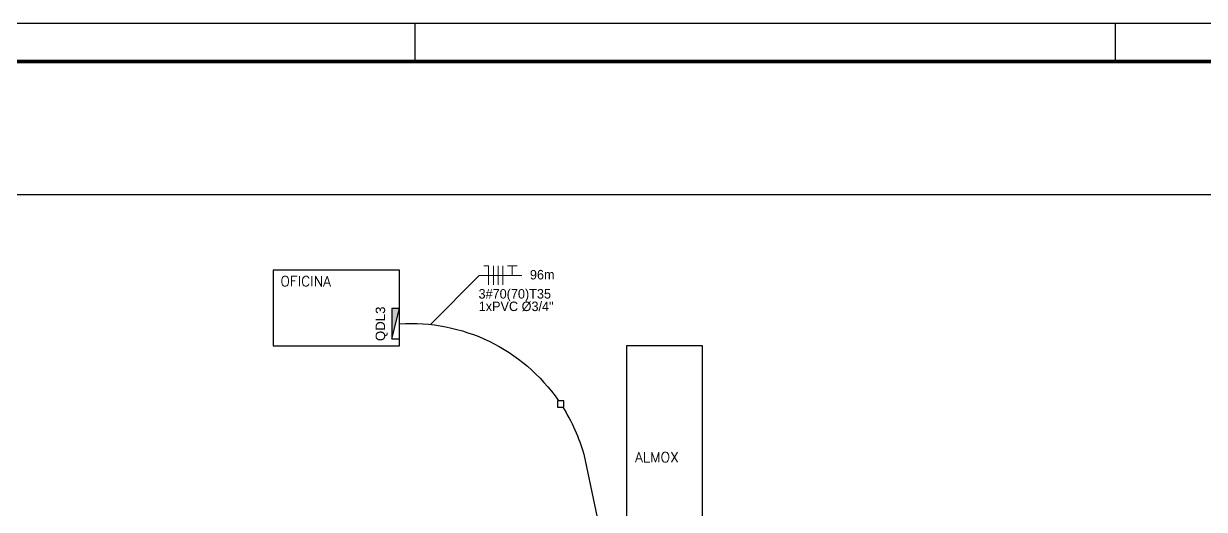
# Model space of a CAD drawing. Header units: millimetres. Extents: x 41808 to 42649, y -1673 to -1079.
# Drawn here: x 42175.4 to 42487.1, y -1207.5 to -1079.3 of the extents above; entities that cross this region are included whole.
import ezdxf
from ezdxf.enums import TextEntityAlignment as Align

# ---------------------------------------------------------------- set-up
doc = ezdxf.new("R2010")
doc.units = ezdxf.units.MM
doc.header["$LTSCALE"] = 0.5
doc.linetypes.add('CONTINU', pattern=[0])
doc.layers.add('Alimentadores', color=7, linetype='Continuous', lineweight=25)
doc.layers.add('FIAÇÃO T', color=18, linetype='CONTINU', lineweight=5)
for name, color, linetype in [('ARQ-FOLHA', 7, 'Continuous'), ('Blocos', 7, 'Continuous'), ('Caixas', 7, 'Continuous'), ('QDs e CCMs', 7, 'Continuous')]:
    doc.layers.add(name, color=color, linetype=linetype)
doc.styles.add('cotas', font='GOTHIC.TTF')
doc.styles.get("Standard").update_dxf_attribs({"font": 'arial.ttf'})
doc.styles.add('VERT', font='romans.shx', dxfattribs={"height": 1.5})

# ---------------------------------------------------------------- blocks, each defined once
blk = doc.blocks.new('QDL')
at = {"layer": 'QDs e CCMs'}
h = blk.add_hatch(color=256, dxfattribs=at)
h.dxf.hatch_style = 1
h.paths.add_polyline_path([(42607.71, -897.82), (42595.71, -897.82), (42607.71, -900.82)])
for p, q in [((42607.71, -897.82), (42595.71, -897.82)), ((42595.71, -897.82), (42595.71, -900.82)), ((42595.71, -897.82), (42607.71, -900.82)), ((42607.71, -900.82), (42607.71, -897.82)), ((42595.71, -900.82), (42607.71, -900.82))]:
    blk.add_line(p, q, dxfattribs=at)
blk.add_attdef('QDL1', text='', height=3, dxfattribs=at).set_placement((42601.71, -897.82), align=Align.BOTTOM_CENTER)
blk = doc.blocks.new('FOLHA A1')
at = {"layer": 'ARQ-FOLHA'}
for p, q in [((841, 0), (0, 0)), ((471, -10), (471, 0)), ((656, -10), (656, 0))]:
    blk.add_line(p, q, dxfattribs=at)
at = {"layer": 'ARQ-FOLHA', "const_width": 1}
blk.add_lwpolyline([(25, -10), (25, -584), (831, -584), (831, -10), (25, -10)], dxfattribs=at)
blk = doc.blocks.new('*U35')
at = {"layer": 'FIAÇÃO T'}
for p, q in [((1, 1), (0.5, 1)), ((0.5, 0), (3.5, 0)), ((1, -1), (1, 1)), ((1.5, -1), (1.5, 1)), ((2, -1), (2, 1)), ((2.5, -1), (2.5, 1))]:
    blk.add_line(p, q, dxfattribs=at)
at = {"layer": 'FIAÇÃO T', "linetype": 'Continuous', "ltscale": 0.5, "style": 'cotas'}
for tag, p in [('B', (-0.07, -2.44)), ('C', (-0.05, -3.76))]:
    blk.add_attdef(tag, p, '', height=1, dxfattribs=at)
blk = doc.blocks.new('*U57')
at = {"layer": 'FIAÇÃO T'}
for p, q in [((12.05, 1), (13.05, 1)), ((12.55, 0), (12.55, 1)), ((12.55, 0), (13.55, 0))]:
    blk.add_line(p, q, dxfattribs=at)
at = {"layer": 'FIAÇÃO T', "linetype": 'Continuous', "ltscale": 0.5, "style": 'cotas'}
for tag, p in [('B', (14.41, -0.42)), ('C', (12.01, -3.76))]:
    blk.add_attdef(tag, p, '', height=1, dxfattribs=at)
blk = doc.blocks.new('*U43')
at = {"layer": 'FIAÇÃO T', "linetype": 'Continuous', "ltscale": 0.5}
for p, q in [((0, 0), (5.12, 5.18)), ((5.12, 5.18), (5.62, 5.18))]:
    blk.add_line(p, q, dxfattribs=at)

msp = doc.modelspace()

# ---------------------------------------------------------------- linework, layer by layer
at = {"linetype": 'Continuous'}
for p, q in [((41920.91642, -1124.33038), (42520.68842, -1124.33038)), ((42274.65166, -1144.32278), (42241.33099, -1144.32278)), ((42241.33099, -1144.32278), (42241.33099, -1164.31518)), ((42274.65166, -1164.31518), (42274.65166, -1144.32278)), ((42241.33099, -1164.31518), (42274.65166, -1164.31518))]:
    msp.add_line(p, q, dxfattribs=at)
msp.add_lwpolyline([(42334.62886, -1230.95651), (42354.62126, -1230.95651), (42354.62126, -1164.31518), (42334.62886, -1164.31518)], close=True, dxfattribs=at)
at = {"layer": 'Alimentadores', "color": 116, "true_color": 0x136734}
for points in [[(42274.65166, -1158.48899, -0.263369802), (42316.64346, -1178.77813, -0.263369802)], [(42317.74588, -1180.44416, -0.072140075), (42323.28007, -1192.85587), (42329.63076, -1222.98295)]]:
    msp.add_lwpolyline(points, format="xyb", dxfattribs=at)
at = {"layer": 'Caixas'}
msp.add_lwpolyline([(42316.38329, -1180.44416), (42318.04932, -1180.44416), (42318.04932, -1178.77813), (42316.38329, -1178.77813)], close=True, dxfattribs=at)

# ---------------------------------------------------------------- block references
at = {"layer": 'ARQ-FOLHA', "xscale": 0.9995999999999999, "yscale": 0.9995999999999999, "zscale": 0.9995999999999999}
msp.add_blockref('FOLHA A1', (41807.96162, -1079.26536), dxfattribs=at)
at = {"layer": 'FIAÇÃO T', "linetype": 'Continuous', "ltscale": 0.5, "xscale": 2.50005, "yscale": 2.50005, "zscale": 2.50005}
for name, p, values in [('*U35', (42295.69153, -1145.72403), {'B': '3#70(70)T35', 'C': '1xPVC Ø3/4"'}), ('*U57', (42273.06047, -1145.72403), {'B': '96m'})]:
    msp.add_blockref(name, p, dxfattribs=at).add_auto_attribs(values)
msp.add_blockref('*U43', (42282.87933, -1158.67069), dxfattribs=at)
at = {"layer": 'QDs e CCMs'}
ref = msp.add_blockref('QDL', (41674.33362, -29548.8331), dxfattribs=dict(at, xscale=0.6664133263339668, yscale=0.6664133263339668, zscale=0.6664133263339668, rotation=89.99999999999999))
ref.add_attrib('QDL1', 'QDL3', dxfattribs={"height": 2.49905, "rotation": 90}).set_placement((42271.61182, -1158.48899), align=Align.BOTTOM_CENTER)

# ---------------------------------------------------------------- texts
at = {"layer": 'Blocos', "color": 18, "linetype": 'Continuous', "lineweight": -3, "true_color": 0x000000, "style": 'VERT'}
for s, p in [('OFICINA', (42243.20984, -1148.55916, 1172.88745)), ('ALMOX', (42336.82893, -1194.99495, 2345.77491))]:
    msp.add_text(s, height=2.665653, rotation=359.7733151, dxfattribs=at).set_placement(p)

doc.saveas('drawing.dxf')
